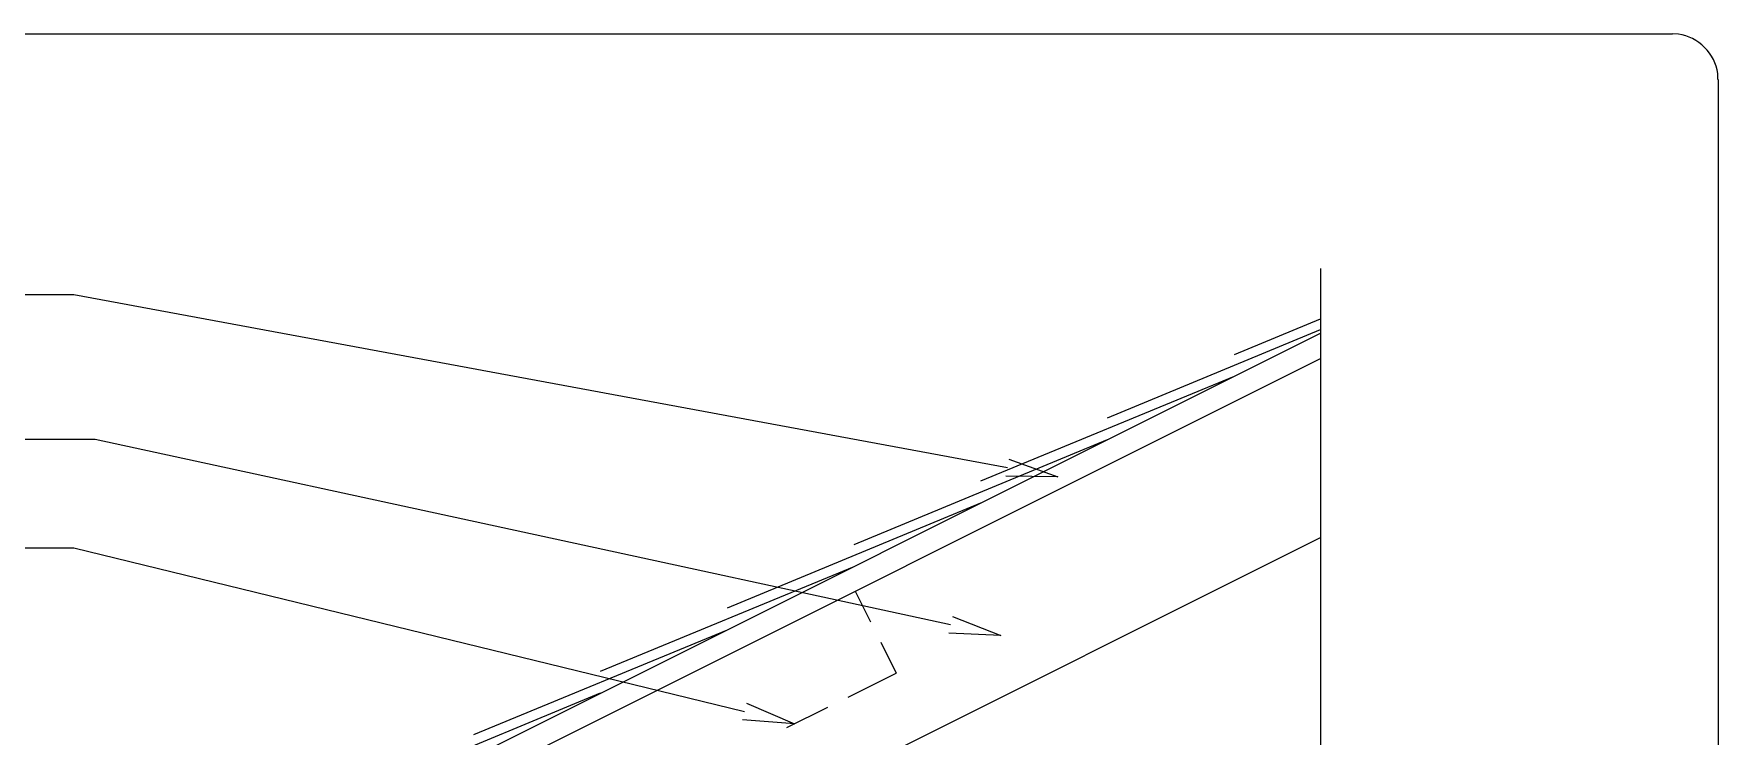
# Model space of a CAD drawing. Header units: millimetres. Extents: x 14 to 201, y 16 to 268.
# Drawn here: x 84.3 to 201.3, y 218.9 to 267.7 of the extents above; entities that cross this region are included whole.
import ezdxf

# ---------------------------------------------------------------- set-up
doc = ezdxf.new("R2010")
doc.units = ezdxf.units.MM
doc.layers.get('0').update_dxf_attribs({"linetype": 'CONTINUOUS'})

msp = doc.modelspace()

# ---------------------------------------------------------------- linework, layer by layer
at = {"color": 0}
for p, q in [((17.0174, 267.716), (198.121, 267.716)), ((198.521, 267.674), (198.121, 267.695)), ((201.273, 264.541), (201.253, 264.943)), ((201.296, 264.541), (201.296, 55.4136)), ((173.673, 251.418), (173.673, 217.571)), ((87.1224, 249.577), (79.714, 249.577)), ((151.934, 237.575), (87.1224, 249.577)), ((48.6625, 184.426), (173.673, 246.931)), ((158.899, 241.046), (173.673, 247.184)), ((167.703, 245.449), (173.673, 247.926)), ((48.6625, 182.646), (173.673, 245.173)), ((150.093, 236.664), (167.703, 243.946)), ((88.6037, 239.543), (81.1953, 239.543)), ((147.997, 226.673), (88.6037, 239.543)), ((141.288, 232.261), (158.899, 239.543)), ((152.04, 238.168), (155.448, 236.94)), ((155.448, 236.94), (151.828, 237.003)), ((132.504, 227.858), (150.093, 235.14)), ((87.1224, 232.008), (79.714, 232.008)), ((133.689, 220.642), (87.1224, 232.008)), ((122.767, 207.284), (173.673, 232.749)), ((123.698, 223.457), (141.288, 230.737)), ((148.124, 227.266), (151.491, 225.933)), ((114.893, 219.054), (132.504, 226.334)), ((151.491, 225.933), (147.87, 226.103)), ((106.087, 214.652), (123.698, 221.954)), ((133.816, 221.234), (137.16, 219.794)), ((137.16, 219.794), (133.54, 220.07))]:
    msp.add_line(p, q, dxfattribs=at)
at = {"color": 252}
for p, q in [((141.371, 229.003), (142.43, 226.886)), ((143.151, 225.468), (144.209, 223.329)), ((140.885, 221.657), (144.209, 223.329)), ((136.631, 219.541), (139.467, 220.959))]:
    msp.add_line(p, q, dxfattribs=at)
at = {"color": 0}
msp.add_open_spline([(201.253, 264.943), (201.096, 266.328), (199.908, 267.517), (198.521, 267.674)], degree=3, dxfattribs=at)
at = {"color": 252}
msp.add_open_spline([(168.994, 213.657), (165.655, 221.432), (154.484, 217.443), (156.823, 209.317)], degree=3, dxfattribs=at)

doc.saveas('drawing.dxf')
